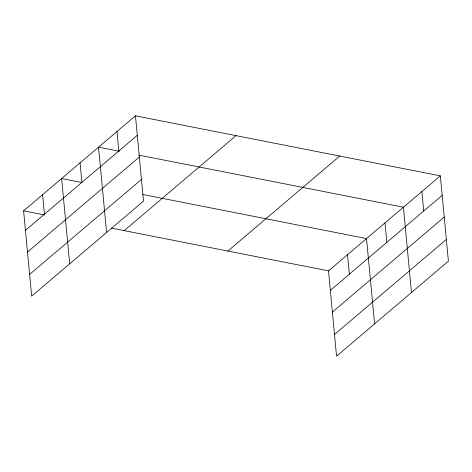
<?xml version="1.0" encoding="UTF-8"?>
<svg xmlns="http://www.w3.org/2000/svg" width="472" height="472" viewBox="0 0 472 472"><rect width="100%" height="100%" fill="white"/><g stroke="black" fill="none" stroke-linecap="round" stroke-linejoin="round"><path stroke-width="0.71" d="M135.44 115.829L143.5 201.131L31.665 296.133L23.6 210.831L135.44 115.829L440.335 175.867L448.4 261.169L336.56 356.171L328.5 270.869L440.335 175.867M25.447 230.336L137.281 135.334M27.494 252.048L139.334 157.046M29.612 274.421L141.447 179.419M124.219 230.643L236.053 135.641M227.882 251.057L339.722 156.055M330.341 290.374L442.181 195.373M332.394 312.086L444.235 217.085M334.512 334.459L446.347 239.457M119.375 151.282L98.53 147.181L106.595 232.484M138.78 155.105L403.43 207.22L411.495 292.522M81.75 182.493L61.625 178.528L69.691 263.83M142.839 194.523L366.526 238.566L374.585 323.869M23.6 210.831L44.445 214.931M111.28 228.094L328.5 270.869M421.885 191.543L423.726 211.049M384.975 222.89L386.822 242.396M347.51 254.715L349.357 274.22M116.985 131.505L118.826 151.01M80.081 162.852L81.921 182.357M42.61 194.676L44.456 214.182"/></g></svg>
